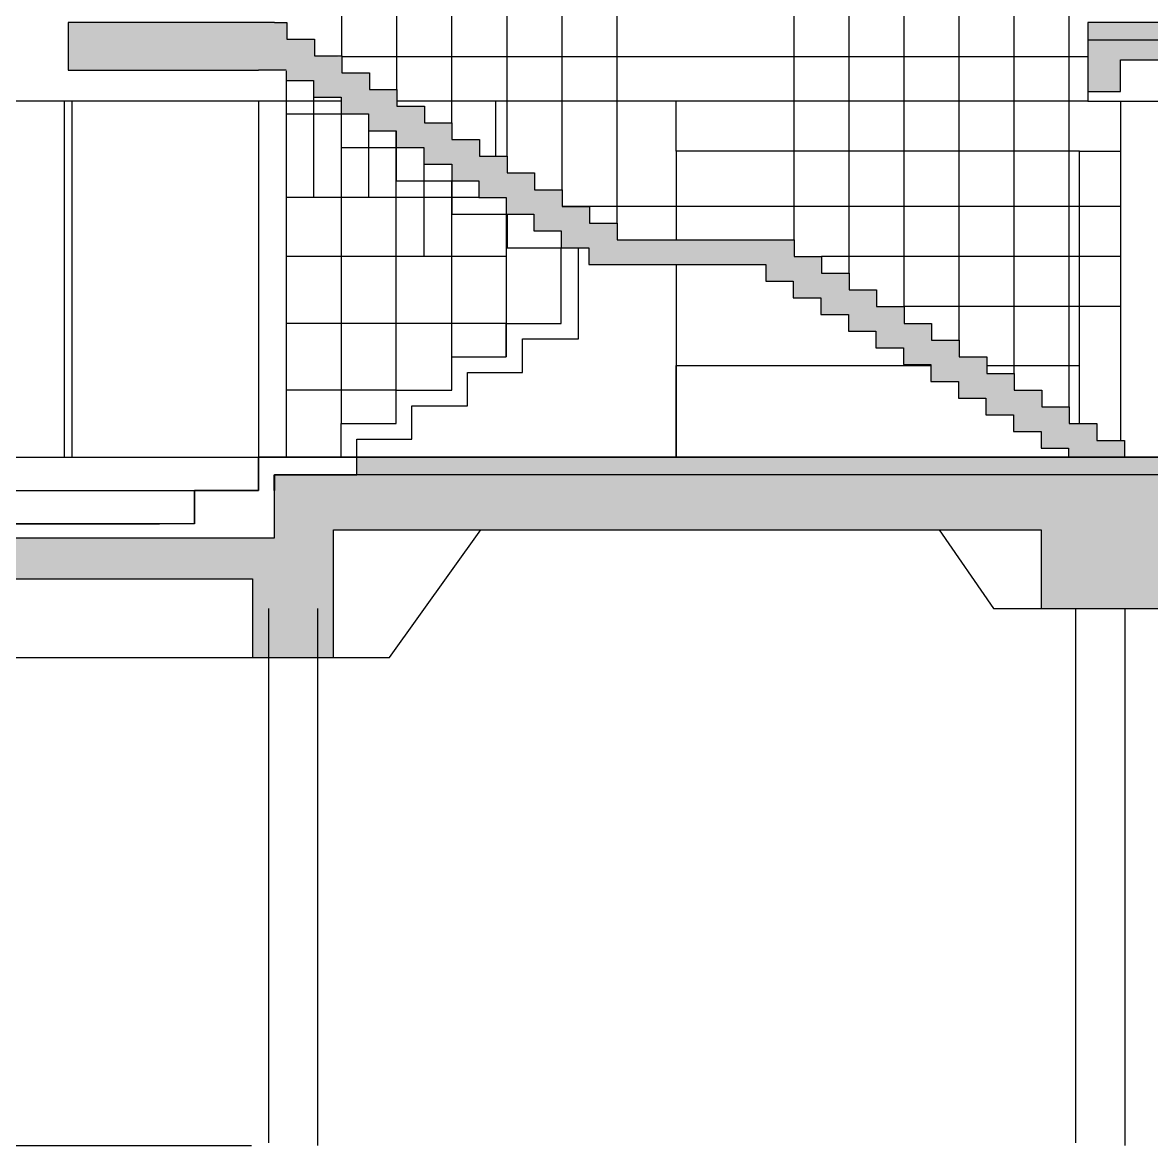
# Model space of a CAD drawing. Extents: x 126 to 1219, y 91 to 1021.
# Drawn here: x 735.47 to 754.61, y 704.18 to 723.22 of the extents above; entities that cross this region are included whole.
import ezdxf

# ---------------------------------------------------------------- set-up
doc = ezdxf.new("R2010")
doc.units = 0
doc.linetypes.add('ACAD_ISO03W100', pattern=[30, 12, -18])
for name, color, linetype in [('-_E_-_PRZEKR_J_CIENKA', 253, 'CONTINUOUS'), ('-_E_-_PRZEKR_J_GRUBA', 7, 'CONTINUOUS'), ('-_E_-_PRZEKR_J_PALE', 8, 'CONTINUOUS'), ('-_E_-_PRZEKR_J_WIDOK', 8, 'CONTINUOUS'), ('-_I_-_HATCH', 255, 'CONTINUOUS')]:
    doc.layers.add(name, color=color, linetype=linetype)

# ---------------------------------------------------------------- blocks, each defined once
blk = doc.blocks.new('*U10')
at = {"layer": '-_I_-_HATCH'}
for points in [[(1223.180723, 2527.509653), (1223.180723, 2527.993981), (1223.240723, 2527.509653)], [(1223.240723, 2527.509653), (1223.180723, 2527.993981), (1223.240723, 2527.993981)], [(1223.240723, 2527.509653), (1223.240723, 2527.993981), (1225.056292, 2527.509653)], [(1225.056292, 2527.509653), (1223.240723, 2527.993981), (1225.056292, 2527.993981)], [(1225.056292, 2527.509653), (1225.056292, 2527.993981), (1225.155724, 2527.509653)], [(1225.155724, 2527.509653), (1225.056292, 2527.993981), (1225.155724, 2527.993981)], [(1225.155724, 2527.509653), (1225.155724, 2527.993981), (1225.17699, 2527.509653)], [(1225.17699, 2527.509653), (1225.155724, 2527.993981), (1225.17699, 2527.993981)], [(1225.17699, 2527.509653), (1225.17699, 2527.993981), (1225.280723, 2527.509653)], [(1225.280723, 2527.509653), (1225.17699, 2527.993981), (1225.280723, 2527.993981)], [(1225.280723, 2527.509653), (1225.280723, 2527.993981), (1225.388257, 2527.509653)], [(1225.388257, 2527.509653), (1225.280723, 2527.993981), (1225.388257, 2527.993981)], [(1225.388257, 2527.509653), (1225.388257, 2527.993981), (1225.398161, 2527.509653)], [(1225.398161, 2527.509653), (1225.388257, 2527.993981), (1225.398161, 2527.993981)], [(1225.398161, 2527.509653), (1225.398161, 2527.993981), (1225.405722, 2527.509653)], [(1225.405722, 2527.509653), (1225.398161, 2527.993981), (1225.405722, 2527.993981)], [(1233.555722, 2527.813981), (1233.555722, 2527.993981), (1233.645722, 2527.813981)], [(1233.645722, 2527.813981), (1233.555722, 2527.993981), (1233.645722, 2527.993981)], [(1233.645722, 2527.813981), (1233.645722, 2527.993981), (1233.805722, 2527.813981)], [(1233.805722, 2527.813981), (1233.645722, 2527.993981), (1233.805722, 2527.993981)], [(1233.805722, 2527.813981), (1233.805722, 2527.993981), (1233.887618, 2527.813981)], [(1233.887618, 2527.813981), (1233.805722, 2527.993981), (1233.887618, 2527.993981)], [(1233.887618, 2527.813981), (1233.887618, 2527.993981), (1233.925722, 2527.813981)], [(1233.925722, 2527.813981), (1233.887618, 2527.993981), (1233.925722, 2527.993981)], [(1233.925722, 2527.813981), (1233.925722, 2527.993981), (1234.280806, 2527.813981)], [(1234.280806, 2527.813981), (1233.925722, 2527.993981), (1234.280806, 2527.993981)], [(1225.405722, 2527.403981), (1225.405722, 2527.823981), (1225.405724, 2527.403981)], [(1225.405724, 2527.403981), (1225.405722, 2527.823981), (1225.405724, 2527.823981)], [(1225.405724, 2527.403981), (1225.405724, 2527.823981), (1225.678161, 2527.403981)], [(1225.678161, 2527.403981), (1225.405724, 2527.823981), (1225.678161, 2527.823981)], [(1225.678161, 2527.233981), (1225.678161, 2527.823981), (1225.685722, 2527.233981)], [(1225.685722, 2527.233981), (1225.678161, 2527.823981), (1225.685722, 2527.823981)], [(1233.555722, 2527.293981), (1233.555722, 2527.813981), (1233.645722, 2527.293981)], [(1233.645722, 2527.293981), (1233.555722, 2527.813981), (1233.645722, 2527.813981)], [(1233.645722, 2527.293981), (1233.645722, 2527.813981), (1233.805722, 2527.293981)], [(1233.805722, 2527.293981), (1233.645722, 2527.813981), (1233.805722, 2527.813981)], [(1233.805722, 2527.293981), (1233.805722, 2527.813981), (1233.887618, 2527.293981)], [(1233.887618, 2527.293981), (1233.805722, 2527.813981), (1233.887618, 2527.813981)], [(1233.887618, 2527.613981), (1233.887618, 2527.813981), (1233.925722, 2527.613981)], [(1233.925722, 2527.613981), (1233.887618, 2527.813981), (1233.925722, 2527.813981)], [(1233.925722, 2527.613981), (1233.925722, 2527.813981), (1234.280806, 2527.613981)], [(1234.280806, 2527.613981), (1233.925722, 2527.813981), (1234.280806, 2527.813981)], [(1225.685722, 2527.233981), (1225.685722, 2527.653981), (1225.880807, 2527.233981)], [(1225.880807, 2527.233981), (1225.685722, 2527.653981), (1225.880807, 2527.647014)], [(1225.880807, 2527.233981), (1225.880807, 2527.647014), (1225.958161, 2527.233981)], [(1225.958161, 2527.233981), (1225.880807, 2527.647014), (1225.958161, 2527.644251)], [(1225.958161, 2527.063981), (1225.958161, 2527.644251), (1225.965722, 2527.063981)], [(1225.965722, 2527.063981), (1225.958161, 2527.644251), (1225.965722, 2527.643981)], [(1225.398161, 2527.403981), (1225.398161, 2527.509653), (1225.405722, 2527.403981)], [(1225.405722, 2527.403981), (1225.398161, 2527.509653), (1225.405722, 2527.509653)], [(1225.965722, 2527.063981), (1225.965722, 2527.483981), (1226.11679, 2527.063981)], [(1226.11679, 2527.063981), (1225.965722, 2527.483981), (1226.11679, 2527.483981)], [(1226.11679, 2527.063981), (1226.11679, 2527.483981), (1226.238161, 2527.063981)], [(1226.238161, 2527.063981), (1226.11679, 2527.483981), (1226.238161, 2527.483981)], [(1226.238161, 2526.893981), (1226.238161, 2527.483981), (1226.245722, 2526.893981)], [(1226.245722, 2526.893981), (1226.238161, 2527.483981), (1226.245722, 2527.483981)], [(1226.245722, 2526.893981), (1226.245722, 2527.313981), (1226.518161, 2526.893981)], [(1226.518161, 2526.893981), (1226.245722, 2527.313981), (1226.518161, 2527.313981)], [(1226.518161, 2526.723981), (1226.518161, 2527.313981), (1226.525722, 2526.723981)], [(1226.525722, 2526.723981), (1226.518161, 2527.313981), (1226.525722, 2527.313981)], [(1226.525722, 2526.723981), (1226.525722, 2527.143981), (1226.798161, 2526.723981)], [(1226.798161, 2526.723981), (1226.525722, 2527.143981), (1226.798161, 2527.143981)], [(1226.798161, 2526.553981), (1226.798161, 2527.143981), (1226.805722, 2526.553981)], [(1226.805722, 2526.553981), (1226.798161, 2527.143981), (1226.805722, 2527.143981)], [(1226.805722, 2526.553981), (1226.805722, 2526.973981), (1227.085722, 2526.553981)], [(1227.085722, 2526.553981), (1226.805722, 2526.973981), (1227.085722, 2526.973981)], [(1227.085722, 2526.383981), (1227.085722, 2526.803981), (1227.358161, 2526.383981)], [(1227.358161, 2526.383981), (1227.085722, 2526.803981), (1227.358161, 2526.803981)], [(1227.358161, 2526.213981), (1227.358161, 2526.803981), (1227.365722, 2526.213981)], [(1227.365722, 2526.213981), (1227.358161, 2526.803981), (1227.365722, 2526.803981)], [(1227.365722, 2526.213981), (1227.365722, 2526.633981), (1227.638161, 2526.213981)], [(1227.638161, 2526.213981), (1227.365722, 2526.633981), (1227.638161, 2526.633981)], [(1227.638161, 2526.043981), (1227.638161, 2526.633981), (1227.645722, 2526.043981)], [(1227.645722, 2526.043981), (1227.638161, 2526.633981), (1227.645722, 2526.633981)], [(1227.645722, 2526.043981), (1227.645722, 2526.463981), (1227.918161, 2526.043981)], [(1227.918161, 2526.043981), (1227.645722, 2526.463981), (1227.918161, 2526.463981)], [(1227.918161, 2525.873981), (1227.918161, 2526.463981), (1227.925722, 2525.873981)], [(1227.925722, 2525.873981), (1227.918161, 2526.463981), (1227.925722, 2526.463981)], [(1227.925722, 2525.873981), (1227.925722, 2526.293981), (1228.198143, 2525.873981)], [(1228.198143, 2525.873981), (1227.925722, 2526.293981), (1228.198143, 2526.293981)], [(1228.198143, 2525.703981), (1228.198143, 2526.293981), (1228.205722, 2525.703981)], [(1228.205722, 2525.703981), (1228.198143, 2526.293981), (1228.205722, 2526.293981)], [(1228.205722, 2525.703981), (1228.205722, 2526.123981), (1228.478161, 2525.703981)], [(1228.478161, 2525.703981), (1228.205722, 2526.123981), (1228.478161, 2526.123981)], [(1228.478161, 2525.533981), (1228.478161, 2526.123981), (1228.485722, 2525.533981)], [(1228.485722, 2525.533981), (1228.478161, 2526.123981), (1228.485722, 2526.123981)], [(1228.485722, 2525.533981), (1228.485722, 2525.953981), (1228.765722, 2525.533981)], [(1228.765722, 2525.533981), (1228.485722, 2525.953981), (1228.765722, 2525.953981)], [(1228.765722, 2525.533981), (1228.765722, 2525.783981), (1230.278161, 2525.533981)], [(1230.278161, 2525.533981), (1228.765722, 2525.783981), (1230.278161, 2525.783981)], [(1230.278161, 2525.613981), (1230.278161, 2525.783981), (1230.558161, 2525.613981)], [(1230.558161, 2525.613981), (1230.278161, 2525.783981), (1230.558161, 2525.783981)], [(1230.558161, 2525.613981), (1230.558161, 2525.783981), (1230.565722, 2525.613981)], [(1230.565722, 2525.613981), (1230.558161, 2525.783981), (1230.565722, 2525.783981)], [(1230.278161, 2525.363981), (1230.278161, 2525.613981), (1230.558161, 2525.363981)], [(1230.558161, 2525.363981), (1230.278161, 2525.613981), (1230.558161, 2525.613981)], [(1230.558161, 2525.193981), (1230.558161, 2525.613981), (1230.565722, 2525.193981)], [(1230.565722, 2525.193981), (1230.558161, 2525.613981), (1230.565722, 2525.613981)], [(1230.565722, 2525.193981), (1230.565722, 2525.613981), (1230.838161, 2525.193981)], [(1230.838161, 2525.193981), (1230.565722, 2525.613981), (1230.838161, 2525.613981)], [(1230.838161, 2525.023981), (1230.838161, 2525.613981), (1230.845722, 2525.023981)], [(1230.845722, 2525.023981), (1230.838161, 2525.613981), (1230.845722, 2525.613981)], [(1230.845722, 2525.023981), (1230.845722, 2525.443981), (1231.118161, 2525.023981)], [(1231.118161, 2525.023981), (1230.845722, 2525.443981), (1231.118161, 2525.443981)], [(1231.118161, 2524.853981), (1231.118161, 2525.443981), (1231.125722, 2524.853981)], [(1231.125722, 2524.853981), (1231.118161, 2525.443981), (1231.125722, 2525.443981)], [(1231.125722, 2524.853981), (1231.125722, 2525.273981), (1231.398161, 2524.853981)], [(1231.398161, 2524.853981), (1231.125722, 2525.273981), (1231.398161, 2525.273981)], [(1231.398161, 2524.683981), (1231.398161, 2525.273981), (1231.405722, 2524.683981)], [(1231.405722, 2524.683981), (1231.398161, 2525.273981), (1231.405722, 2525.273981)], [(1231.405722, 2524.683981), (1231.405722, 2525.103981), (1231.678161, 2524.683981)], [(1231.678161, 2524.683981), (1231.405722, 2525.103981), (1231.678161, 2525.103981)], [(1231.678161, 2524.513981), (1231.678161, 2525.103981), (1231.685722, 2524.513981)], [(1231.685722, 2524.513981), (1231.678161, 2525.103981), (1231.685722, 2525.103981)], [(1231.685722, 2524.513981), (1231.685722, 2524.933981), (1231.958161, 2524.513981)], [(1231.958161, 2524.513981), (1231.685722, 2524.933981), (1231.958161, 2524.933981)], [(1231.958161, 2524.343981), (1231.958161, 2524.933981), (1231.965722, 2524.343981)], [(1231.965722, 2524.343981), (1231.958161, 2524.933981), (1231.965722, 2524.933981)], [(1231.965722, 2524.343981), (1231.965722, 2524.763981), (1232.238161, 2524.343981)], [(1232.238161, 2524.343981), (1231.965722, 2524.763981), (1232.238161, 2524.763981)], [(1232.238161, 2524.173981), (1232.238161, 2524.763981), (1232.245722, 2524.173981)], [(1232.245722, 2524.173981), (1232.238161, 2524.763981), (1232.245722, 2524.763981)], [(1232.245722, 2524.173981), (1232.245722, 2524.593981), (1232.518161, 2524.173981)], [(1232.518161, 2524.173981), (1232.245722, 2524.593981), (1232.518161, 2524.593981)], [(1232.518161, 2524.003981), (1232.518161, 2524.593981), (1232.525722, 2524.003981)], [(1232.525722, 2524.003981), (1232.518161, 2524.593981), (1232.525722, 2524.593981)], [(1232.525722, 2524.003981), (1232.525722, 2524.423981), (1232.798161, 2524.003981)], [(1232.798161, 2524.003981), (1232.525722, 2524.423981), (1232.798161, 2524.423981)], [(1232.798161, 2523.833981), (1232.798161, 2524.423981), (1232.805722, 2523.833981)], [(1232.805722, 2523.833981), (1232.798161, 2524.423981), (1232.805722, 2524.423981)], [(1232.805722, 2523.833981), (1232.805722, 2524.253981), (1233.078161, 2523.833981)], [(1233.078161, 2523.833981), (1232.805722, 2524.253981), (1233.078161, 2524.253981)], [(1233.078161, 2523.663981), (1233.078161, 2524.253981), (1233.080806, 2523.663981)], [(1233.080806, 2523.663981), (1233.078161, 2524.253981), (1233.080806, 2524.253981)], [(1233.080806, 2523.663981), (1233.080806, 2524.253981), (1233.085722, 2523.663981)], [(1233.085722, 2523.663981), (1233.080806, 2524.253981), (1233.085722, 2524.253981)], [(1233.085722, 2523.663981), (1233.085722, 2524.083981), (1233.358161, 2523.663981)], [(1233.358161, 2523.663981), (1233.085722, 2524.083981), (1233.358161, 2524.083981)], [(1233.358161, 2523.574667), (1233.358161, 2524.083981), (1233.365722, 2523.574667)], [(1233.365722, 2523.574667), (1233.358161, 2524.083981), (1233.365722, 2524.083981)], [(1233.365722, 2523.574667), (1233.365722, 2523.913981), (1233.555722, 2523.574667)], [(1233.555722, 2523.574667), (1233.365722, 2523.913981), (1233.555722, 2523.913981)], [(1233.555722, 2523.574667), (1233.555722, 2523.913981), (1233.645722, 2523.574667)], [(1233.645722, 2523.574667), (1233.555722, 2523.913981), (1233.645722, 2523.913981)], [(1233.645722, 2523.574667), (1233.645722, 2523.743981), (1233.805722, 2523.574667)], [(1233.805722, 2523.574667), (1233.645722, 2523.743981), (1233.805722, 2523.743981)], [(1233.805722, 2523.574667), (1233.805722, 2523.743981), (1233.887618, 2523.574667)], [(1233.887618, 2523.574667), (1233.805722, 2523.743981), (1233.887618, 2523.743981)], [(1233.887618, 2523.574667), (1233.887618, 2523.743981), (1233.925722, 2523.574667)], [(1233.925722, 2523.574667), (1233.887618, 2523.743981), (1233.925722, 2523.743981)], [(1226.11679, 2523.393981), (1226.11679, 2523.574667), (1226.238161, 2523.393981)], [(1226.238161, 2523.393981), (1226.11679, 2523.574667), (1226.238161, 2523.574667)], [(1226.238161, 2523.393981), (1226.238161, 2523.574667), (1226.245722, 2523.393981)], [(1226.245722, 2523.393981), (1226.238161, 2523.574667), (1226.245722, 2523.574667)], [(1226.245722, 2523.393981), (1226.245722, 2523.574667), (1226.518161, 2523.393981)], [(1226.518161, 2523.393981), (1226.245722, 2523.574667), (1226.518161, 2523.574667)], [(1226.518161, 2523.393981), (1226.518161, 2523.574667), (1226.525722, 2523.393981)], [(1226.525722, 2523.393981), (1226.518161, 2523.574667), (1226.525722, 2523.574667)], [(1226.525722, 2523.393981), (1226.525722, 2523.574667), (1226.798161, 2523.393981)], [(1226.798161, 2523.393981), (1226.525722, 2523.574667), (1226.798161, 2523.574667)], [(1226.798161, 2523.393981), (1226.798161, 2523.574667), (1226.805722, 2523.393981)], [(1226.805722, 2523.393981), (1226.798161, 2523.574667), (1226.805722, 2523.574667)], [(1226.805722, 2523.393981), (1226.805722, 2523.574667), (1227.085722, 2523.393981)], [(1227.085722, 2523.393981), (1226.805722, 2523.574667), (1227.085722, 2523.574667)], [(1227.085722, 2523.393981), (1227.085722, 2523.574667), (1227.358161, 2523.393981)], [(1227.358161, 2523.393981), (1227.085722, 2523.574667), (1227.358161, 2523.574667)], [(1227.358161, 2523.393981), (1227.358161, 2523.574667), (1227.365722, 2523.393981)], [(1227.365722, 2523.393981), (1227.358161, 2523.574667), (1227.365722, 2523.574667)], [(1227.365722, 2523.393981), (1227.365722, 2523.574667), (1227.638161, 2523.393981)], [(1227.638161, 2523.393981), (1227.365722, 2523.574667), (1227.638161, 2523.574667)], [(1227.638161, 2523.393981), (1227.638161, 2523.574667), (1227.645722, 2523.393981)], [(1227.645722, 2523.393981), (1227.638161, 2523.574667), (1227.645722, 2523.574667)], [(1227.645722, 2523.393981), (1227.645722, 2523.574667), (1227.918161, 2523.393981)], [(1227.918161, 2523.393981), (1227.645722, 2523.574667), (1227.918161, 2523.574667)], [(1227.918161, 2523.393981), (1227.918161, 2523.574667), (1227.925722, 2523.393981)], [(1227.925722, 2523.393981), (1227.918161, 2523.574667), (1227.925722, 2523.574667)], [(1227.925722, 2523.393981), (1227.925722, 2523.574667), (1228.198143, 2523.393981)], [(1228.198143, 2523.393981), (1227.925722, 2523.574667), (1228.198143, 2523.574667)], [(1228.198143, 2523.393981), (1228.198143, 2523.574667), (1228.205722, 2523.393981)], [(1228.205722, 2523.393981), (1228.198143, 2523.574667), (1228.205722, 2523.574667)], [(1228.205722, 2523.393981), (1228.205722, 2523.574667), (1228.478161, 2523.393981)], [(1228.478161, 2523.393981), (1228.205722, 2523.574667), (1228.478161, 2523.574667)], [(1228.478161, 2523.393981), (1228.478161, 2523.574667), (1228.485722, 2523.393981)], [(1228.485722, 2523.393981), (1228.478161, 2523.574667), (1228.485722, 2523.574667)], [(1228.485722, 2523.393981), (1228.485722, 2523.574667), (1228.765722, 2523.393981)], [(1228.765722, 2523.393981), (1228.485722, 2523.574667), (1228.765722, 2523.574667)], [(1228.765722, 2523.393981), (1228.765722, 2523.574667), (1230.278161, 2523.393981)], [(1230.278161, 2523.393981), (1228.765722, 2523.574667), (1230.278161, 2523.574667)], [(1230.278161, 2523.393981), (1230.278161, 2523.574667), (1230.558161, 2523.393981)], [(1230.558161, 2523.393981), (1230.278161, 2523.574667), (1230.558161, 2523.574667)], [(1230.558161, 2523.393981), (1230.558161, 2523.574667), (1230.565722, 2523.393981)], [(1230.565722, 2523.393981), (1230.558161, 2523.574667), (1230.565722, 2523.574667)], [(1230.565722, 2523.393981), (1230.565722, 2523.574667), (1230.838161, 2523.393981)], [(1230.838161, 2523.393981), (1230.565722, 2523.574667), (1230.838161, 2523.574667)], [(1230.838161, 2523.393981), (1230.838161, 2523.574667), (1230.845722, 2523.393981)], [(1230.845722, 2523.393981), (1230.838161, 2523.574667), (1230.845722, 2523.574667)], [(1230.845722, 2523.393981), (1230.845722, 2523.574667), (1231.118161, 2523.393981)], [(1231.118161, 2523.393981), (1230.845722, 2523.574667), (1231.118161, 2523.574667)], [(1231.118161, 2523.393981), (1231.118161, 2523.574667), (1231.125722, 2523.393981)], [(1231.125722, 2523.393981), (1231.118161, 2523.574667), (1231.125722, 2523.574667)], [(1231.125722, 2523.393981), (1231.125722, 2523.574667), (1231.398161, 2523.393981)], [(1231.398161, 2523.393981), (1231.125722, 2523.574667), (1231.398161, 2523.574667)], [(1231.398161, 2523.393981), (1231.398161, 2523.574667), (1231.405722, 2523.393981)], [(1231.405722, 2523.393981), (1231.398161, 2523.574667), (1231.405722, 2523.574667)], [(1231.405722, 2523.393981), (1231.405722, 2523.574667), (1231.678161, 2523.393981)], [(1231.678161, 2523.393981), (1231.405722, 2523.574667), (1231.678161, 2523.574667)], [(1231.678161, 2523.393981), (1231.678161, 2523.574667), (1231.685722, 2523.393981)], [(1231.685722, 2523.393981), (1231.678161, 2523.574667), (1231.685722, 2523.574667)], [(1231.685722, 2523.393981), (1231.685722, 2523.574667), (1231.958161, 2523.393981)], [(1231.958161, 2523.393981), (1231.685722, 2523.574667), (1231.958161, 2523.574667)], [(1231.958161, 2523.393981), (1231.958161, 2523.574667), (1231.965722, 2523.393981)], [(1231.965722, 2523.393981), (1231.958161, 2523.574667), (1231.965722, 2523.574667)], [(1231.965722, 2523.393981), (1231.965722, 2523.574667), (1232.238161, 2523.393981)], [(1232.238161, 2523.393981), (1231.965722, 2523.574667), (1232.238161, 2523.574667)], [(1232.238161, 2523.393981), (1232.238161, 2523.574667), (1232.245722, 2523.393981)], [(1232.245722, 2523.393981), (1232.238161, 2523.574667), (1232.245722, 2523.574667)], [(1232.245722, 2523.393981), (1232.245722, 2523.574667), (1232.518161, 2523.393981)], [(1232.518161, 2523.393981), (1232.245722, 2523.574667), (1232.518161, 2523.574667)], [(1232.518161, 2523.393981), (1232.518161, 2523.574667), (1232.525722, 2523.393981)], [(1232.525722, 2523.393981), (1232.518161, 2523.574667), (1232.525722, 2523.574667)], [(1232.525722, 2523.393981), (1232.525722, 2523.574667), (1232.798161, 2523.393981)], [(1232.798161, 2523.393981), (1232.525722, 2523.574667), (1232.798161, 2523.574667)], [(1232.798161, 2523.393981), (1232.798161, 2523.574667), (1232.805722, 2523.393981)], [(1232.805722, 2523.393981), (1232.798161, 2523.574667), (1232.805722, 2523.574667)], [(1232.805722, 2523.393981), (1232.805722, 2523.574667), (1233.078161, 2523.393981)], [(1233.078161, 2523.393981), (1232.805722, 2523.574667), (1233.078161, 2523.574667)], [(1233.078161, 2523.393981), (1233.078161, 2523.574667), (1233.080806, 2523.393981)], [(1233.080806, 2523.393981), (1233.078161, 2523.574667), (1233.080806, 2523.574667)], [(1233.080806, 2523.393981), (1233.080806, 2523.574667), (1233.085722, 2523.393981)], [(1233.085722, 2523.393981), (1233.080806, 2523.574667), (1233.085722, 2523.574667)], [(1233.085722, 2523.393981), (1233.085722, 2523.574667), (1233.358161, 2523.393981)], [(1233.358161, 2523.393981), (1233.085722, 2523.574667), (1233.358161, 2523.574667)], [(1233.358161, 2523.393981), (1233.358161, 2523.573981), (1233.365722, 2523.393981)], [(1233.365722, 2523.393981), (1233.358161, 2523.573981), (1233.365722, 2523.573981)], [(1233.365722, 2523.393981), (1233.365722, 2523.573981), (1233.555722, 2523.393981)], [(1233.555722, 2523.393981), (1233.365722, 2523.573981), (1233.555722, 2523.573981)], [(1233.555722, 2523.393981), (1233.555722, 2523.573981), (1233.645722, 2523.393981)], [(1233.645722, 2523.393981), (1233.555722, 2523.573981), (1233.645722, 2523.573981)], [(1233.645722, 2523.393981), (1233.645722, 2523.573981), (1233.805722, 2523.393981)], [(1233.805722, 2523.393981), (1233.645722, 2523.573981), (1233.805722, 2523.573981)], [(1233.805722, 2523.393981), (1233.805722, 2523.573981), (1233.887618, 2523.393981)], [(1233.887618, 2523.393981), (1233.805722, 2523.573981), (1233.887618, 2523.573981)], [(1233.887618, 2523.393981), (1233.887618, 2523.573981), (1233.925722, 2523.393981)], [(1233.925722, 2523.393981), (1233.887618, 2523.573981), (1233.925722, 2523.573981)], [(1233.925722, 2523.393981), (1233.925722, 2523.574667), (1234.280806, 2523.393981)], [(1234.280806, 2523.393981), (1233.925722, 2523.574667), (1234.280806, 2523.574667)], [(1225.280723, 2521.533981), (1225.280723, 2523.393981), (1225.388257, 2521.533981)], [(1225.388257, 2521.533981), (1225.280723, 2523.393981), (1225.388257, 2523.393981)], [(1225.388257, 2521.533981), (1225.388257, 2523.393981), (1225.398161, 2521.533981)], [(1225.398161, 2521.533981), (1225.388257, 2523.393981), (1225.398161, 2523.393981)], [(1225.398161, 2521.533981), (1225.398161, 2523.393981), (1225.405722, 2521.533981)], [(1225.405722, 2521.533981), (1225.398161, 2523.393981), (1225.405722, 2523.393981)], [(1225.405722, 2521.533981), (1225.405722, 2523.393981), (1225.405724, 2521.533981)], [(1225.405724, 2521.533981), (1225.405722, 2523.393981), (1225.405724, 2523.393981)], [(1225.405724, 2521.533981), (1225.405724, 2523.393981), (1225.678161, 2521.533981)], [(1225.678161, 2521.533981), (1225.405724, 2523.393981), (1225.678161, 2523.393981)], [(1225.678161, 2521.533981), (1225.678161, 2523.393981), (1225.685722, 2521.533981)], [(1225.685722, 2521.533981), (1225.678161, 2523.393981), (1225.685722, 2523.393981)], [(1225.685722, 2521.533981), (1225.685722, 2523.393981), (1225.880807, 2521.533981)], [(1225.880807, 2521.533981), (1225.685722, 2523.393981), (1225.880807, 2523.393981)], [(1225.880807, 2522.833981), (1225.880807, 2523.393981), (1225.958161, 2522.833981)], [(1225.958161, 2522.833981), (1225.880807, 2523.393981), (1225.958161, 2523.393981)], [(1225.958161, 2522.833981), (1225.958161, 2523.393981), (1225.965722, 2522.833981)], [(1225.965722, 2522.833981), (1225.958161, 2523.393981), (1225.965722, 2523.393981)], [(1225.965722, 2522.833981), (1225.965722, 2523.393981), (1226.11679, 2522.833981)], [(1226.11679, 2522.833981), (1225.965722, 2523.393981), (1226.11679, 2523.393981)], [(1226.11679, 2522.833981), (1226.11679, 2523.393981), (1226.238161, 2522.833981)], [(1226.238161, 2522.833981), (1226.11679, 2523.393981), (1226.238161, 2523.393981)], [(1226.238161, 2522.833981), (1226.238161, 2523.393981), (1226.245722, 2522.833981)], [(1226.245722, 2522.833981), (1226.238161, 2523.393981), (1226.245722, 2523.393981)], [(1226.245722, 2522.833981), (1226.245722, 2523.393981), (1226.518161, 2522.833981)], [(1226.518161, 2522.833981), (1226.245722, 2523.393981), (1226.518161, 2523.393981)], [(1226.518161, 2522.833981), (1226.518161, 2523.393981), (1226.525722, 2522.833981)], [(1226.525722, 2522.833981), (1226.518161, 2523.393981), (1226.525722, 2523.393981)], [(1226.525722, 2522.833981), (1226.525722, 2523.393981), (1226.798161, 2522.833981)], [(1226.798161, 2522.833981), (1226.525722, 2523.393981), (1226.798161, 2523.393981)], [(1226.798161, 2522.833981), (1226.798161, 2523.393981), (1226.805722, 2522.833981)], [(1226.805722, 2522.833981), (1226.798161, 2523.393981), (1226.805722, 2523.393981)], [(1226.805722, 2522.833981), (1226.805722, 2523.393981), (1227.085722, 2522.833981)], [(1227.085722, 2522.833981), (1226.805722, 2523.393981), (1227.085722, 2523.393981)], [(1227.085722, 2522.833981), (1227.085722, 2523.393981), (1227.358161, 2522.833981)], [(1227.358161, 2522.833981), (1227.085722, 2523.393981), (1227.358161, 2523.393981)], [(1227.358161, 2522.833981), (1227.358161, 2523.393981), (1227.365722, 2522.833981)], [(1227.365722, 2522.833981), (1227.358161, 2523.393981), (1227.365722, 2523.393981)], [(1227.365722, 2522.833981), (1227.365722, 2523.393981), (1227.638161, 2522.833981)], [(1227.638161, 2522.833981), (1227.365722, 2523.393981), (1227.638161, 2523.393981)], [(1227.638161, 2522.833981), (1227.638161, 2523.393981), (1227.645722, 2522.833981)], [(1227.645722, 2522.833981), (1227.638161, 2523.393981), (1227.645722, 2523.393981)], [(1227.645722, 2522.833981), (1227.645722, 2523.393981), (1227.918161, 2522.833981)], [(1227.918161, 2522.833981), (1227.645722, 2523.393981), (1227.918161, 2523.393981)], [(1227.918161, 2522.833981), (1227.918161, 2523.393981), (1227.925722, 2522.833981)], [(1227.925722, 2522.833981), (1227.918161, 2523.393981), (1227.925722, 2523.393981)], [(1227.925722, 2522.833981), (1227.925722, 2523.393981), (1228.198143, 2522.833981)], [(1228.198143, 2522.833981), (1227.925722, 2523.393981), (1228.198143, 2523.393981)], [(1228.198143, 2522.833981), (1228.198143, 2523.393981), (1228.205722, 2522.833981)], [(1228.205722, 2522.833981), (1228.198143, 2523.393981), (1228.205722, 2523.393981)], [(1228.205722, 2522.833981), (1228.205722, 2523.393981), (1228.478161, 2522.833981)], [(1228.478161, 2522.833981), (1228.205722, 2523.393981), (1228.478161, 2523.393981)], [(1228.478161, 2522.833981), (1228.478161, 2523.393981), (1228.485722, 2522.833981)], [(1228.485722, 2522.833981), (1228.478161, 2523.393981), (1228.485722, 2523.393981)], [(1228.485722, 2522.833981), (1228.485722, 2523.393981), (1228.765722, 2522.833981)], [(1228.765722, 2522.833981), (1228.485722, 2523.393981), (1228.765722, 2523.393981)], [(1228.765722, 2522.833981), (1228.765722, 2523.393981), (1230.278161, 2522.833981)], [(1230.278161, 2522.833981), (1228.765722, 2523.393981), (1230.278161, 2523.393981)], [(1230.278161, 2522.833981), (1230.278161, 2523.393981), (1230.558161, 2522.833981)], [(1230.558161, 2522.833981), (1230.278161, 2523.393981), (1230.558161, 2523.393981)], [(1230.558161, 2522.833981), (1230.558161, 2523.393981), (1230.565722, 2522.833981)], [(1230.565722, 2522.833981), (1230.558161, 2523.393981), (1230.565722, 2523.393981)], [(1230.565722, 2522.833981), (1230.565722, 2523.393981), (1230.838161, 2522.833981)], [(1230.838161, 2522.833981), (1230.565722, 2523.393981), (1230.838161, 2523.393981)], [(1230.838161, 2522.833981), (1230.838161, 2523.393981), (1230.845722, 2522.833981)], [(1230.845722, 2522.833981), (1230.838161, 2523.393981), (1230.845722, 2523.393981)], [(1230.845722, 2522.833981), (1230.845722, 2523.393981), (1231.118161, 2522.833981)], [(1231.118161, 2522.833981), (1230.845722, 2523.393981), (1231.118161, 2523.393981)], [(1231.118161, 2522.833981), (1231.118161, 2523.393981), (1231.125722, 2522.833981)], [(1231.125722, 2522.833981), (1231.118161, 2523.393981), (1231.125722, 2523.393981)], [(1231.125722, 2522.833981), (1231.125722, 2523.393981), (1231.398161, 2522.833981)], [(1231.398161, 2522.833981), (1231.125722, 2523.393981), (1231.398161, 2523.393981)], [(1231.398161, 2522.833981), (1231.398161, 2523.393981), (1231.405722, 2522.833981)], [(1231.405722, 2522.833981), (1231.398161, 2523.393981), (1231.405722, 2523.393981)], [(1231.405722, 2522.833981), (1231.405722, 2523.393981), (1231.678161, 2522.833981)], [(1231.678161, 2522.833981), (1231.405722, 2523.393981), (1231.678161, 2523.393981)], [(1231.678161, 2522.833981), (1231.678161, 2523.393981), (1231.685722, 2522.833981)], [(1231.685722, 2522.833981), (1231.678161, 2523.393981), (1231.685722, 2523.393981)], [(1231.685722, 2522.833981), (1231.685722, 2523.393981), (1231.958161, 2522.833981)], [(1231.958161, 2522.833981), (1231.685722, 2523.393981), (1231.958161, 2523.393981)], [(1231.958161, 2522.833981), (1231.958161, 2523.393981), (1231.965722, 2522.833981)], [(1231.965722, 2522.833981), (1231.958161, 2523.393981), (1231.965722, 2523.393981)], [(1231.965722, 2522.833981), (1231.965722, 2523.393981), (1232.238161, 2522.833981)], [(1232.238161, 2522.833981), (1231.965722, 2523.393981), (1232.238161, 2523.393981)], [(1232.238161, 2522.833981), (1232.238161, 2523.393981), (1232.245722, 2522.833981)], [(1232.245722, 2522.833981), (1232.238161, 2523.393981), (1232.245722, 2523.393981)], [(1232.245722, 2522.833981), (1232.245722, 2523.393981), (1232.518161, 2522.833981)], [(1232.518161, 2522.833981), (1232.245722, 2523.393981), (1232.518161, 2523.393981)], [(1232.518161, 2522.833981), (1232.518161, 2523.393981), (1232.525722, 2522.833981)], [(1232.525722, 2522.833981), (1232.518161, 2523.393981), (1232.525722, 2523.393981)], [(1232.525722, 2522.833981), (1232.525722, 2523.393981), (1232.798161, 2522.833981)], [(1232.798161, 2522.833981), (1232.525722, 2523.393981), (1232.798161, 2523.393981)], [(1232.798161, 2522.833981), (1232.798161, 2523.393981), (1232.805722, 2522.833981)], [(1232.805722, 2522.833981), (1232.798161, 2523.393981), (1232.805722, 2523.393981)], [(1232.805722, 2522.833981), (1232.805722, 2523.393981), (1233.078161, 2522.833981)], [(1233.078161, 2522.833981), (1232.805722, 2523.393981), (1233.078161, 2523.393981)], [(1233.078161, 2522.833981), (1233.078161, 2523.393981), (1233.080806, 2522.833981)], [(1233.080806, 2522.833981), (1233.078161, 2523.393981), (1233.080806, 2523.393981)], [(1233.080806, 2522.033981), (1233.080806, 2523.393981), (1233.085722, 2522.033981)], [(1233.085722, 2522.033981), (1233.080806, 2523.393981), (1233.085722, 2523.393981)], [(1233.085722, 2522.033981), (1233.085722, 2523.393981), (1233.358161, 2522.033981)], [(1233.358161, 2522.033981), (1233.085722, 2523.393981), (1233.358161, 2523.393981)], [(1233.358161, 2522.033981), (1233.358161, 2523.393981), (1233.365722, 2522.033981)], [(1233.365722, 2522.033981), (1233.358161, 2523.393981), (1233.365722, 2523.393981)], [(1233.365722, 2522.033981), (1233.365722, 2523.393981), (1233.555722, 2522.033981)], [(1233.555722, 2522.033981), (1233.365722, 2523.393981), (1233.555722, 2523.393981)], [(1233.555722, 2522.033981), (1233.555722, 2523.393981), (1233.645722, 2522.033981)], [(1233.645722, 2522.033981), (1233.555722, 2523.393981), (1233.645722, 2523.393981)], [(1233.645722, 2522.033981), (1233.645722, 2523.393981), (1233.805722, 2522.033981)], [(1233.805722, 2522.033981), (1233.645722, 2523.393981), (1233.805722, 2523.393981)], [(1233.805722, 2522.033981), (1233.805722, 2523.393981), (1233.887618, 2522.033981)], [(1233.887618, 2522.033981), (1233.805722, 2523.393981), (1233.887618, 2523.393981)], [(1233.887618, 2522.033981), (1233.887618, 2523.393981), (1233.925722, 2522.033981)], [(1233.925722, 2522.033981), (1233.887618, 2523.393981), (1233.925722, 2523.393981)], [(1233.925722, 2522.033981), (1233.925722, 2523.393981), (1234.280806, 2522.033981)], [(1234.280806, 2522.033981), (1233.925722, 2523.393981), (1234.280806, 2523.393981)], [(1221.140723, 2522.333981), (1221.140723, 2522.75063), (1223.120669, 2522.333981)], [(1223.120669, 2522.333981), (1221.140723, 2522.75063), (1223.120669, 2522.75063)], [(1223.120669, 2522.333981), (1223.120669, 2522.75063), (1223.180723, 2522.333981)], [(1223.180723, 2522.333981), (1223.120669, 2522.75063), (1223.180723, 2522.75063)], [(1223.180723, 2522.333981), (1223.180723, 2522.75063), (1223.240723, 2522.333981)], [(1223.240723, 2522.333981), (1223.180723, 2522.75063), (1223.240723, 2522.75063)], [(1223.240723, 2522.333981), (1223.240723, 2522.75063), (1225.056292, 2522.333981)], [(1225.056292, 2522.333981), (1223.240723, 2522.75063), (1225.056292, 2522.75063)], [(1225.056292, 2521.533981), (1225.056292, 2522.75063), (1225.155724, 2521.533981)], [(1225.155724, 2521.533981), (1225.056292, 2522.75063), (1225.155724, 2522.75063)], [(1225.155724, 2521.533981), (1225.155724, 2522.75063), (1225.17699, 2521.533981)], [(1225.17699, 2521.533981), (1225.155724, 2522.75063), (1225.17699, 2522.75063)], [(1225.17699, 2521.533981), (1225.17699, 2522.75063), (1225.280723, 2521.533981)], [(1225.280723, 2521.533981), (1225.17699, 2522.75063), (1225.280723, 2522.75063)]]:
    blk.add_solid(points, dxfattribs=at)
blk = doc.blocks.new('HATCH_PRZEKROJ_2_OBRYS')
at = {"layer": '-_I_-_HATCH'}
blk.add_blockref('*U10', (0, 0), dxfattribs=at)
blk = doc.blocks.new('PRZEKR_J_2')
at = {"layer": '-_E_-_PRZEKR_J_GRUBA'}
for points in [[(1241.504192, 2353.124518), (1241.504192, 2321.749519), (1241.664192, 2321.749519), (1241.664192, 2321.749519)], [(1241.324192, 2321.586958), (1241.324192, 2342.624519)], [(1241.324192, 2342.524519), (1241.324192, 2321.586958)], [(1237.084192, 2334.474519), (1237.084192, 2330.024519), (1237.604192, 2330.024519), (1237.604192, 2330.356415), (1237.284192, 2330.356415), (1237.284192, 2334.224519)], [(1242.064192, 2329.194963), (1242.064192, 2329.549603), (1242.864192, 2329.549603), (1242.864192, 2330.749603), (1242.064192, 2330.749603), (1242.064192, 2331.163038)], [(1240.814192, 2329.834519), (1240.984192, 2329.834519), (1240.984192, 2330.114519), (1241.154192, 2330.114519), (1241.154192, 2330.394519)], [(1241.154192, 2330.394519), (1241.324192, 2330.394519)], [(1240.474192, 2329.274519), (1240.644192, 2329.274519), (1240.644192, 2329.554519), (1240.814192, 2329.554519), (1240.814192, 2329.834519)], [(1241.064192, 2329.546958), (1241.234192, 2329.546958), (1241.234192, 2329.826958), (1241.319192, 2329.826958), (1241.319192, 2329.826958)], [(1240.724192, 2328.986958), (1240.894192, 2328.986958), (1240.894192, 2329.266958), (1241.064192, 2329.266958), (1241.064192, 2329.546958)], [(1242.064192, 2322.615794), (1242.064192, 2329.549603)], [(1242.064192, 2322.615794), (1242.064192, 2329.549603)], [(1240.134192, 2328.714519), (1240.304192, 2328.714519), (1240.304192, 2328.994519), (1240.474192, 2328.994519), (1240.474192, 2329.274519)], [(1240.384192, 2328.426958), (1240.554192, 2328.426958), (1240.554192, 2328.706958), (1240.724192, 2328.706958), (1240.724192, 2328.986958)], [(1239.794192, 2328.154519), (1239.964192, 2328.154519), (1239.964192, 2328.434519), (1240.134192, 2328.434519), (1240.134192, 2328.714519)], [(1240.044192, 2327.866958), (1240.214192, 2327.866958), (1240.214192, 2328.146958), (1240.384192, 2328.146958), (1240.384192, 2328.426958)], [(1239.454192, 2327.594519), (1239.624192, 2327.594519), (1239.624192, 2327.874519), (1239.794192, 2327.874519), (1239.794192, 2328.154519)], [(1239.704192, 2327.306958), (1239.874192, 2327.306958), (1239.874192, 2327.586958), (1240.044192, 2327.586958), (1240.044192, 2327.866958)], [(1239.114192, 2327.034519), (1239.114192, 2327.034519), (1239.284192, 2327.034519), (1239.284192, 2327.314519), (1239.454192, 2327.314519), (1239.454192, 2327.594519)], [(1239.364192, 2326.746958), (1239.364192, 2326.746958), (1239.534192, 2326.746958), (1239.534192, 2327.026958), (1239.704192, 2327.026958), (1239.704192, 2327.306958)], [(1238.944192, 2325.234519), (1239.114192, 2325.234519), (1239.114192, 2327.034519), (1239.114192, 2327.034519), (1239.114192, 2327.034519)], [(1239.194192, 2324.946958), (1239.364192, 2324.946958), (1239.364192, 2326.746958), (1239.364192, 2326.746958), (1239.364192, 2326.746958)], [(1238.604192, 2324.674519), (1238.774192, 2324.674519), (1238.774192, 2324.954519), (1238.944192, 2324.954519), (1238.944192, 2325.234519)], [(1238.854192, 2324.386958), (1239.024192, 2324.386958), (1239.024192, 2324.666958), (1239.194192, 2324.666958), (1239.194192, 2324.946958)], [(1240.802821, 2323.713148), (1240.802821, 2323.713148), (1240.802821, 2323.713148), (1240.462821, 2323.713148), (1240.462821, 2324.273148), (1240.122821, 2324.273148), (1240.122821, 2324.840709), (1239.782821, 2324.840709), (1239.782821, 2324.840709), (1239.194192, 2324.840709), (1239.194192, 2324.840709)], [(1238.264192, 2324.114519), (1238.434192, 2324.114519), (1238.434192, 2324.394519), (1238.604192, 2324.394519), (1238.604192, 2324.674519)], [(1240.644192, 2322.986958), (1240.644192, 2322.986958), (1240.644192, 2323.554519), (1240.304192, 2323.554519), (1240.304192, 2324.106958), (1239.964192, 2324.106958), (1239.964192, 2324.666958), (1239.194192, 2324.666958), (1239.194192, 2324.68208), (1239.194192, 2324.68208), (1239.194192, 2324.68208), (1239.194192, 2324.68208), (1239.194192, 2324.68208)], [(1238.514192, 2323.826958), (1238.684192, 2323.826958), (1238.684192, 2324.106958), (1238.854192, 2324.106958), (1238.854192, 2324.386958)], [(1241.664192, 2321.745587), (1241.504192, 2321.745587), (1241.504192, 2322.585587), (1241.142821, 2322.585587), (1241.142821, 2323.145587), (1240.802821, 2323.145587), (1240.802821, 2323.713148), (1240.462821, 2323.713148), (1240.462821, 2324.273148), (1240.122821, 2324.273148), (1240.122821, 2324.273148)], [(1237.924192, 2323.554519), (1238.094192, 2323.554519), (1238.094192, 2323.834519), (1238.264192, 2323.834519), (1238.264192, 2324.114519)], [(1241.664192, 2321.586958), (1241.324192, 2321.586958), (1241.324192, 2322.426958), (1240.984192, 2322.426958), (1240.984192, 2322.986958), (1240.644192, 2322.986958), (1240.644192, 2323.554519), (1240.304192, 2323.554519), (1240.304192, 2324.106958), (1239.964192, 2324.106958), (1239.964192, 2324.106958), (1239.964192, 2324.106958), (1239.964192, 2324.106958)], [(1238.174192, 2323.266958), (1238.344192, 2323.266958), (1238.344192, 2323.554519), (1238.514192, 2323.554519), (1238.514192, 2323.826958)], [(1237.584192, 2322.994519), (1237.754192, 2322.994519), (1237.754192, 2323.274519), (1237.924192, 2323.274519), (1237.924192, 2323.554519)], [(1237.834192, 2322.706958), (1238.004192, 2322.706958), (1238.004192, 2322.986958), (1238.174192, 2322.986958), (1238.174192, 2323.266958)], [(1237.244192, 2322.434519), (1237.414192, 2322.434519), (1237.414192, 2322.714519), (1237.584192, 2322.714519), (1237.584192, 2322.994519)], [(1237.494192, 2322.146958), (1237.664192, 2322.146958), (1237.664192, 2322.426958), (1237.834192, 2322.426958), (1237.834192, 2322.706958)], [(1242.564192, 2314.304077), (1242.564192, 2321.525089), (1243.364192, 2321.525089), (1243.364192, 2322.349604), (1242.064192, 2322.349604), (1242.064192, 2322.763039)], [(1236.904192, 2321.749519), (1236.904192, 2321.874519), (1237.074192, 2321.874519), (1237.074192, 2322.154519), (1237.244192, 2322.154519), (1237.244192, 2322.434519)], [(1237.494192, 2321.866958), (1237.494192, 2322.146958)], [(1237.388521, 2321.866958), (1237.388521, 2321.586958), (1237.388521, 2321.586958)], [(1237.398297, 2321.866958), (1237.494192, 2321.866958)], [(1236.904192, 2321.749519), (1236.904192, 2319.64952), (1237.388521, 2319.64952), (1237.388521, 2319.89952), (1237.388521, 2319.89952), (1237.388521, 2321.586958)], [(1241.324192, 2313.552021), (1242.147544, 2313.552021), (1242.147544, 2321.74952), (1241.504192, 2321.74952)], [(1237.388521, 2321.586958), (1237.388521, 2321.586958), (1237.388521, 2321.586958)], [(1241.324192, 2321.586958), (1241.664192, 2321.586958), (1241.664192, 2320.935835), (1242.004192, 2320.935835), (1242.004192, 2320.579519)], [(1242.004192, 2320.935835), (1241.664192, 2320.935835), (1241.664192, 2321.586958), (1241.324192, 2321.586958)], [(1242.004192, 2320.935835), (1242.004192, 2314.370001)], [(1241.324192, 2313.754522), (1241.494192, 2313.754522), (1241.494192, 2313.754522), (1241.664192, 2313.754522), (1241.664192, 2314.370001), (1242.004192, 2314.370001), (1242.004192, 2320.579519)]]:
    blk.add_lwpolyline(points, dxfattribs=at)
blk.add_lwpolyline([(1236.904192, 2330.149519), (1236.904192, 2330.024519), (1237.604192, 2330.024519), (1237.704192, 2330.024519), (1237.704192, 2334.474519), (1236.904192, 2334.474519)], close=True, dxfattribs=at)
at = {"layer": '-_E_-_PRZEKR_J_PALE', "linetype": 'ACAD_ISO03W100'}
for points in [[(1248.326993, 2330.402182), (1242.864192, 2330.402182)], [(1248.299249, 2329.902182), (1242.864192, 2329.902182)], [(1248.326993, 2322.190075), (1242.864192, 2322.190075)], [(1248.299249, 2321.690075), (1242.864192, 2321.690075)]]:
    blk.add_lwpolyline(points, dxfattribs=at)
at = {"layer": '-_E_-_PRZEKR_J_WIDOK', "linetype": 'ACAD_ISO03W100'}
blk.add_lwpolyline([(1248.326993, 2309.515383), (1248.326993, 2430.986035)], dxfattribs=at)
at = {"layer": '-_E_-_PRZEKR_J_WIDOK'}
for points in [[(1241.474192, 2311.5467), (1243.364192, 2312.651222), (1243.364192, 2322.920797), (1242.064192, 2323.849519), (1242.064192, 2328.511177), (1242.864192, 2329.0631), (1242.864192, 2338.92401), (1246.6291, 2340.547408), (1246.6291, 2380.924513), (1246.6291, 2381.729162), (1242.864192, 2383.768124), (1242.864192, 2409.949576), (1242.864192, 2410.698676), (1246.644192, 2412.382804), (1246.644192, 2422.674652), (1246.644192, 2423.572309), (1241.324192, 2425.598973), (1241.324192, 2429.109963)], [(1237.704192, 2330.356415), (1241.154192, 2330.356415)], [(1238.213985, 2329.938063), (1238.213985, 2330.356415)], [(1238.774192, 2330.356415), (1238.774192, 2324.674519)], [(1239.284192, 2330.356415), (1239.284192, 2327.314519)], [(1239.794192, 2330.356415), (1239.794192, 2328.154519)], [(1237.254192, 2330.024519), (1237.254192, 2322.434519)], [(1237.704192, 2330.024519), (1237.704192, 2322.994519)], [(1240.984192, 2329.938063), (1238.213985, 2329.938063), (1238.213985, 2325.834435), (1237.704192, 2325.834435)], [(1240.391179, 2328.994519), (1240.391179, 2329.938063)], [(1240.814192, 2329.834519), (1235.804192, 2329.834519)], [(1240.474192, 2329.274519), (1235.804192, 2329.274519)], [(1240.134192, 2328.714519), (1235.804192, 2328.714519)], [(1241.324192, 2325.834435), (1240.391179, 2325.834435), (1240.391179, 2328.426958)], [(1239.794192, 2328.154519), (1235.804192, 2328.154519)], [(1239.454192, 2327.594519), (1235.804192, 2327.594519)], [(1239.114192, 2327.034519), (1235.804192, 2327.034519)], [(1238.213985, 2325.834435), (1239.114192, 2325.834435)], [(1239.364192, 2325.834435), (1241.324192, 2325.834435)], [(1238.944192, 2325.234519), (1235.804192, 2325.234519)], [(1238.604192, 2324.674519), (1235.804192, 2324.674519)], [(1238.863969, 2324.114519), (1239.194192, 2324.114519), (1239.194192, 2324.674519)], [(1238.264192, 2324.114519), (1235.804192, 2324.114519)], [(1238.523969, 2323.554519), (1238.854192, 2323.554519), (1238.854192, 2324.114519)], [(1238.684192, 2324.106958), (1240.304192, 2324.106958)], [(1239.284192, 2324.106958), (1239.284192, 2321.866958)], [(1240.644192, 2323.554519), (1240.304192, 2323.554519), (1240.304192, 2324.106958), (1239.964192, 2324.106958)], [(1239.964192, 2324.106958), (1239.964192, 2321.866958)], [(1237.704192, 2323.997117), (1238.264192, 2323.997117)], [(1238.684192, 2323.826958), (1238.684192, 2321.866958)], [(1237.924192, 2323.554519), (1235.804192, 2323.554519)], [(1238.183969, 2322.986958), (1238.514192, 2322.986958), (1238.514192, 2323.546958)], [(1240.644192, 2323.554519), (1238.514192, 2323.554519)], [(1240.984192, 2322.986958), (1240.644192, 2322.986958), (1240.644192, 2323.554519), (1240.304192, 2323.554519)], [(1238.344192, 2323.266958), (1239.284192, 2323.266958)], [(1237.584192, 2322.994519), (1235.804192, 2322.994519)], [(1237.843969, 2322.426958), (1238.174192, 2322.426958), (1238.174192, 2322.986958)], [(1240.644192, 2322.986958), (1238.004192, 2322.986958)], [(1241.324192, 2322.426958), (1240.984192, 2322.426958), (1240.984192, 2322.986958), (1240.644192, 2322.986958)], [(1240.644192, 2322.986958), (1240.644192, 2321.866958)], [(1238.004192, 2322.706958), (1238.684192, 2322.706958)], [(1237.244192, 2322.434519), (1235.804192, 2322.434519)], [(1237.398297, 2321.866958), (1237.834192, 2321.866958), (1237.834192, 2322.426958)], [(1237.704192, 2322.426958), (1237.704192, 2313.474522)], [(1237.834192, 2322.426958), (1240.984192, 2322.426958)], [(1241.664192, 2321.586958), (1241.324192, 2321.586958), (1241.324192, 2322.426958), (1240.984192, 2322.426958)], [(1237.664192, 2322.146958), (1238.684192, 2322.146958)], [(1237.494192, 2321.866958), (1241.324192, 2321.866958)], [(1237.704192, 2321.586958), (1241.324192, 2321.586958)], [(1241.324192, 2313.754522), (1241.324192, 2321.586958)], [(1241.664192, 2314.370001), (1241.664192, 2320.935835)]]:
    blk.add_lwpolyline(points, dxfattribs=at)
blk.add_lwpolyline([(1237.704192, 2319.64952), (1237.704192, 2319.60952), (1241.324192, 2319.60952), (1241.324192, 2319.68952), (1237.704192, 2319.68952)], close=True, dxfattribs=at)
at = {"layer": '-_I_-_HATCH', "rotation": 90}
blk.add_blockref('HATCH_PRZEKROJ_2_OBRYS', (3764.898174, 1096.468797), dxfattribs=at)

msp = doc.modelspace()

# ---------------------------------------------------------------- block references
at = {"layer": '-_E_-_PRZEKR_J_CIENKA', "xscale": 1.666665, "yscale": 1.666665, "zscale": 1.666665, "rotation": 270}
msp.add_blockref('PRZEKR_J_2', (-3129.840576, 2784.72305), dxfattribs=at)

doc.saveas('drawing.dxf')
